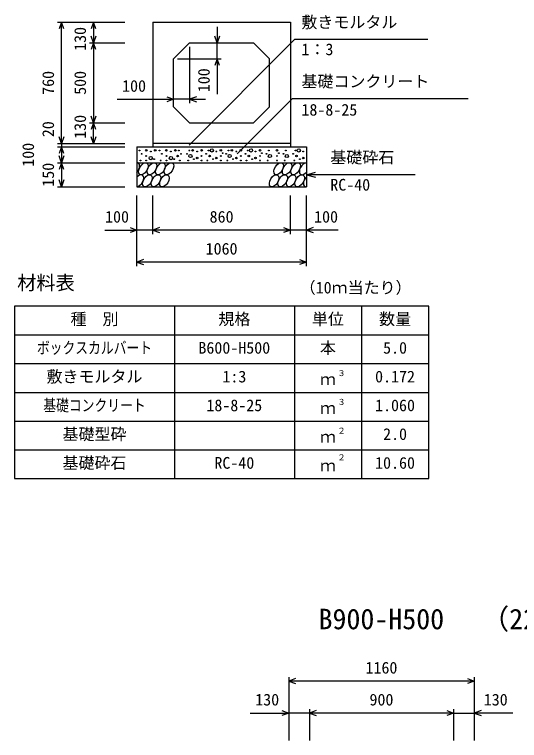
# Model space of a CAD drawing. Units: millimetres, scale not verified. Extents: x -25170 to 75630, y 0 to 35640.
# Drawn here: x 34095 to 37253, y 26947 to 31489 of the extents above; entities that cross this region are included whole.
import ezdxf
from ezdxf.enums import TextEntityAlignment as Align

# ---------------------------------------------------------------- set-up
doc = ezdxf.new("R2010")
doc.units = ezdxf.units.MM
doc.header["$LTSCALE"] = 60
for name, color, linetype, lineweight in [('DIM', 7, 'Continuous', 25), ('HATCH', 6, 'Continuous', 25), ('HYO', 3, 'Continuous', 25), ('HYO2', 4, 'Continuous', 25), ('OUTLINE', 3, 'Continuous', 25), ('TXT', 7, 'Continuous', 25)]:
    doc.layers.add(name, color=color, linetype=linetype, lineweight=lineweight)
doc.styles.add('ＭＳ ゴシック', font='')
doc.styles.get('ＭＳ ゴシック').set_extended_font_data('MS Gothic')

msp = doc.modelspace()

# ---------------------------------------------------------------- linework, layer by layer
at = {"layer": 'DIM'}
for p, q in [((34363.88, 31441.89), (34784.98, 31441.89)), ((34388.88, 31441.89), (34373.49, 31399.6)), ((34388.88, 30681.89), (34388.88, 31441.89)), ((34404.27, 31399.6), (34388.88, 31441.89)), ((34588.88, 31441.89), (34573.49, 31399.6)), ((34588.88, 31441.89), (34588.88, 31311.89)), ((34604.27, 31399.6), (34588.88, 31441.89)), ((35362.46, 31411.89), (35362.46, 31311.89)), ((34588.88, 31311.89), (34573.49, 31354.17)), ((34604.27, 31354.17), (34588.88, 31311.89)), ((35362.46, 31311.89), (35347.07, 31354.17)), ((35377.85, 31354.17), (35362.46, 31311.89)), ((34563.88, 31311.89), (34784.98, 31311.89)), ((34588.88, 31311.89), (34573.49, 31269.6)), ((34588.88, 31311.89), (34588.88, 30811.89)), ((34604.27, 31269.6), (34588.88, 31311.89)), ((35186.2, 30672.55), (35846.48, 31332.83)), ((35362.46, 31211.89), (35362.46, 31311.89)), ((36678.89, 31332.83), (35846.48, 31332.83)), ((35189.98, 31286.89), (35189.98, 30933.87)), ((35114.98, 31211.89), (35387.46, 31211.89)), ((35362.46, 31211.89), (35347.07, 31169.6)), ((35377.85, 31169.6), (35362.46, 31211.89)), ((35362.46, 31211.89), (35362.46, 30991.01)), ((34735.88, 30958.87), (35089.98, 30958.87)), ((35047.7, 30974.26), (35089.98, 30958.87)), ((35089.98, 30958.87), (35047.7, 30943.48)), ((35189.98, 30958.87), (35089.98, 30958.87)), ((35232.27, 30974.26), (35189.98, 30958.87)), ((35189.98, 30958.87), (35289.98, 30958.87)), ((35189.98, 30958.87), (35232.27, 30943.48)), ((35488.01, 30618.16), (35832.07, 30962.22)), ((36931.62, 30962.22), (35832.07, 30962.22)), ((34588.88, 30811.89), (34573.49, 30854.17)), ((34604.27, 30854.17), (34588.88, 30811.89)), ((34563.88, 30811.89), (34784.98, 30811.89)), ((34588.88, 30811.89), (34573.49, 30769.6)), ((34588.88, 30681.89), (34588.88, 30811.89)), ((34604.27, 30769.6), (34588.88, 30811.89)), ((34388.88, 30681.89), (34373.49, 30724.17)), ((34404.27, 30724.17), (34388.88, 30681.89)), ((34588.88, 30681.89), (34573.49, 30724.17)), ((34604.27, 30724.17), (34588.88, 30681.89)), ((34363.88, 30681.89), (34784.98, 30681.89)), ((34363.88, 30661.89), (34784.98, 30661.89)), ((34388.88, 30661.89), (34373.49, 30619.6)), ((34388.88, 30681.89), (34388.88, 30661.89)), ((34388.88, 30661.89), (34388.88, 30561.89)), ((34404.27, 30619.6), (34388.88, 30661.89)), ((34388.88, 30561.89), (34373.49, 30604.17)), ((34404.27, 30604.17), (34388.88, 30561.89)), ((34363.88, 30561.89), (34784.98, 30561.89)), ((34388.88, 30561.89), (34373.49, 30519.6)), ((34388.88, 30561.89), (34388.88, 30411.89)), ((34404.27, 30519.6), (34388.88, 30561.89)), ((35919.98, 30486.89), (35977.94, 30502.42)), ((36599.79, 30486.89), (35919.98, 30486.89)), ((35919.98, 30486.89), (35977.94, 30471.36)), ((34388.88, 30411.89), (34373.49, 30454.17)), ((34404.27, 30454.17), (34388.88, 30411.89)), ((34363.88, 30411.89), (34784.98, 30411.89)), ((34859.98, 29915.28), (34859.98, 30356.89)), ((34959.98, 30115.28), (34959.98, 30356.89)), ((35819.98, 30115.28), (35819.98, 30356.89)), ((35819.98, 30115.28), (35819.98, 30356.89)), ((35919.98, 29915.28), (35919.98, 30356.89)), ((34660.44, 30140.28), (34859.98, 30140.28)), ((34817.7, 30155.67), (34859.98, 30140.28)), ((34859.98, 30140.28), (34817.7, 30124.88)), ((34959.98, 30140.28), (34859.98, 30140.28)), ((35002.27, 30155.67), (34959.98, 30140.28)), ((35819.98, 30140.28), (34959.98, 30140.28)), ((34959.98, 30140.28), (35002.27, 30124.88)), ((35777.7, 30155.67), (35819.98, 30140.28)), ((35819.98, 30140.28), (35777.7, 30124.88)), ((35919.98, 30140.28), (35819.98, 30140.28)), ((35962.27, 30155.67), (35919.98, 30140.28)), ((36119.53, 30140.28), (35919.98, 30140.28)), ((35919.98, 30140.28), (35962.27, 30124.88)), ((34902.27, 29955.67), (34859.98, 29940.28)), ((35919.98, 29940.28), (34859.98, 29940.28)), ((34859.98, 29940.28), (34902.27, 29924.88)), ((35877.7, 29955.67), (35919.98, 29940.28)), ((35919.98, 29940.28), (35877.7, 29924.88)), ((35809.98, 27343.78), (35809.98, 26946.89)), ((35852.27, 27334.17), (35809.98, 27318.78)), ((36969.98, 27318.78), (35809.98, 27318.78)), ((35809.98, 27318.78), (35852.27, 27303.39)), ((36927.7, 27334.17), (36969.98, 27318.78)), ((36969.98, 27318.78), (36927.7, 27303.39)), ((36969.98, 27343.78), (36969.98, 26946.89)), ((35569.24, 27118.78), (35809.98, 27118.78)), ((35767.7, 27134.17), (35809.98, 27118.78)), ((35809.98, 27118.78), (35767.7, 27103.39)), ((35939.98, 27118.78), (35809.98, 27118.78)), ((35939.98, 27143.78), (35939.98, 26946.89)), ((35982.27, 27134.17), (35939.98, 27118.78)), ((36839.98, 27118.78), (35939.98, 27118.78)), ((35939.98, 27118.78), (35982.27, 27103.39)), ((36797.7, 27134.17), (36839.98, 27118.78)), ((36839.98, 27118.78), (36797.7, 27103.39)), ((36839.98, 27143.78), (36839.98, 26946.89)), ((36839.98, 27118.78), (36969.98, 27118.78)), ((37012.27, 27134.17), (36969.98, 27118.78)), ((37210.73, 27118.78), (36969.98, 27118.78)), ((36969.98, 27118.78), (37012.27, 27103.39))]:
    msp.add_line(p, q, dxfattribs=at)
at = {"layer": 'HATCH'}
for centre, radius in [((34875.95, 30639.07), 2.5), ((34889.97, 30618.05), 2.5), ((34918.84, 30639.94), 5), ((34946.88, 30632.06), 2.5), ((34974.92, 30639.07), 5), ((35002.05, 30639.07), 2.5), ((35016.07, 30618.05), 2.5), ((35044.95, 30639.94), 5), ((35072.99, 30632.06), 2.5), ((35101.02, 30639.07), 5), ((35122.05, 30639.07), 2.5), ((35136.07, 30618.05), 2.5), ((35173.89, 30618.05), 2.5), ((35187.91, 30639.07), 2.5), ((35208.94, 30639.07), 5), ((35236.98, 30632.06), 2.5), ((35265.01, 30639.94), 5), ((35293.89, 30618.05), 2.5), ((35307.91, 30639.07), 2.5), ((35328.94, 30639.07), 10), ((35356.98, 30632.06), 2.5), ((35385.01, 30639.94), 5), ((35396.35, 30622.37), 2.5), ((35419.11, 30618.05), 2.5), ((35433.13, 30639.07), 2.5), ((35454.16, 30639.07), 5), ((35482.2, 30632.06), 2.5), ((35510.24, 30639.94), 5), ((35539.11, 30618.05), 2.5), ((35553.13, 30639.07), 2.5), ((35574.16, 30639.07), 10), ((35602.2, 30632.06), 2.5), ((35630.24, 30639.94), 5), ((35641.58, 30622.37), 2.5), ((35671.04, 30618.05), 2.5), ((35685.06, 30639.07), 2.5), ((35736.34, 30639.94), 5), ((35747.68, 30622.37), 2.5), ((35777.14, 30618.05), 2.5), ((35791.16, 30639.07), 2.5), ((35837.54, 30618.05), 2.5), ((35851.56, 30639.07), 2.5), ((35872.59, 30639.07), 10), ((35900.63, 30632.06), 2.5), ((34882.96, 30576.04), 2.5), ((34918.84, 30604.05), 2.5), ((34918.84, 30576.04), 2.5), ((34946.88, 30590.92), 10), ((34967.91, 30583.91), 2.5), ((35009.06, 30576.04), 2.5), ((35044.95, 30604.05), 2.5), ((35044.95, 30576.04), 2.5), ((35072.99, 30590.92), 10), ((35094.01, 30583.91), 2.5), ((35115.04, 30604.05), 5), ((35129.06, 30576.04), 2.5), ((35180.9, 30576.04), 2.5), ((35194.92, 30604.05), 10), ((35215.95, 30583.91), 2.5), ((35236.98, 30590.92), 5), ((35265.01, 30604.05), 2.5), ((35265.01, 30576.04), 2.5), ((35300.9, 30576.04), 2.5), ((35314.92, 30604.05), 5), ((35335.95, 30583.91), 2.5), ((35356.98, 30590.92), 5), ((35385.01, 30604.05), 2.5), ((35385.01, 30576.04), 2.5), ((35426.12, 30576.04), 2.5), ((35440.14, 30604.05), 10), ((35461.17, 30583.91), 2.5), ((35482.2, 30590.92), 5), ((35510.24, 30604.05), 2.5), ((35510.24, 30576.04), 2.5), ((35546.12, 30576.04), 2.5), ((35560.14, 30604.05), 5), ((35581.17, 30583.91), 2.5), ((35602.2, 30590.92), 5), ((35630.24, 30604.05), 2.5), ((35630.24, 30576.04), 2.5), ((35678.05, 30576.04), 2.5), ((35692.07, 30604.05), 10), ((35736.34, 30604.05), 2.5), ((35736.34, 30576.04), 2.5), ((35784.15, 30576.04), 2.5), ((35798.17, 30604.05), 10), ((35844.55, 30576.04), 2.5), ((35858.57, 30604.05), 5), ((35879.6, 30583.91), 2.5), ((35900.63, 30590.92), 5)]:
    msp.add_circle(centre, radius, dxfattribs=at)
for centre, start_param, end_param in [((34847.62, 30524.37), 4.385593, 6.6745444), ((35906.12, 30524.37), 0.3357715, 4.4411806), ((34872.94, 30449.38), 3.5111464, 7.548991), ((35931.44, 30449.38), 1.2110787, 3.5658734)]:
    msp.add_ellipse(centre, major_axis=(21.81, 35.31), ratio=0.5792, start_param=start_param, end_param=end_param, dxfattribs=at)
for centre in [(34900.83, 30524.37), (34954.03, 30524.37), (35007.24, 30524.37), (35060.45, 30524.37), (35746.5, 30524.37), (35799.71, 30524.37), (35852.91, 30524.37), (34926.15, 30449.38), (34979.35, 30449.38), (35032.56, 30449.38), (35718.61, 30449.38), (35771.82, 30449.38), (35825.03, 30449.38), (35878.23, 30449.38)]:
    msp.add_ellipse(centre, major_axis=(21.81, 35.31), ratio=0.5792, dxfattribs=at)
at = {"layer": 'HYO'}
for p, q in [((36684.98, 29665.28), (34094.98, 29665.28)), ((34094.98, 29665.28), (34094.98, 28585.28)), ((35094.98, 29665.28), (35094.98, 28585.28)), ((35844.98, 29665.28), (35844.98, 28585.28)), ((36264.98, 29665.28), (36264.98, 28585.28)), ((36684.98, 28585.28), (36684.98, 29665.28)), ((34094.98, 29485.28), (36684.98, 29485.28)), ((34094.98, 28585.28), (36684.98, 28585.28))]:
    msp.add_line(p, q, dxfattribs=at)
at = {"layer": 'HYO2'}
for p, q in [((34094.98, 29305.28), (36684.98, 29305.28)), ((34094.98, 29125.28), (36684.98, 29125.28)), ((34094.98, 28945.28), (36684.98, 28945.28)), ((34094.98, 28765.28), (36684.98, 28765.28))]:
    msp.add_line(p, q, dxfattribs=at)
at = {"layer": 'OUTLINE'}
for p, q in [((34959.98, 31441.89), (35819.98, 31441.89)), ((34959.98, 31441.89), (34959.98, 30661.89)), ((35819.98, 31441.89), (35819.98, 30661.89)), ((35089.98, 31211.89), (35189.98, 31311.89)), ((35189.98, 31311.89), (35589.98, 31311.89)), ((35689.98, 31211.89), (35589.98, 31311.89)), ((35089.98, 30911.89), (35089.98, 31211.89)), ((35689.98, 30911.89), (35689.98, 31211.89)), ((35189.98, 30811.89), (35089.98, 30911.89)), ((35689.98, 30911.89), (35589.98, 30811.89)), ((35189.98, 30811.89), (35589.98, 30811.89)), ((34859.98, 30661.89), (34859.98, 30411.89)), ((34859.98, 30661.89), (35919.98, 30661.89)), ((35819.98, 30681.89), (34959.98, 30681.89)), ((35919.98, 30661.89), (35919.98, 30411.89)), ((34859.98, 30561.89), (35919.98, 30561.89)), ((34859.98, 30411.89), (35919.98, 30411.89))]:
    msp.add_line(p, q, dxfattribs=at)

# ---------------------------------------------------------------- texts
at = {"layer": 'DIM', "style": 'ＭＳ ゴシック'}
for s, p in [('敷きモルタル', (35889.33, 31382.83)), ('1：3', (35889.33, 31212.72)), ('基礎コンクリート', (35889.33, 31012.22)), ('100', (34767.84, 30983.87)), ('18-8-25', (35889.33, 30834.59)), ('基礎砕石', (36069.72, 30536.89)), ('RC-40', (36069.72, 30365.51)), ('100', (34661.34, 30165.28)), ('860', (35314.98, 30165.28)), ('100', (35968.62, 30165.28)), ('1060', (35289.98, 29965.28)), ('1160', (36289.98, 27343.78)), ('130', (35600.34, 27143.78)), ('900', (36314.98, 27143.78)), ('130', (37029.62, 27143.78))]:
    msp.add_text(s, height=73.31, dxfattribs=at).set_placement(p, align=Align.BOTTOM_LEFT)
for s, p in [('130', (34563.88, 31261.89)), ('760', (34363.88, 30986.89)), ('500', (34563.88, 30986.89)), ('100', (35337.46, 31003.39)), ('130', (34563.88, 30711.89)), ('20', (34363.88, 30721.96)), ('100', (34238.88, 30536.89)), ('150', (34363.88, 30411.89))]:
    msp.add_text(s, height=73.31, rotation=90, dxfattribs=at).set_placement(p, align=Align.BOTTOM_LEFT)
at = {"layer": 'TXT', "style": 'ＭＳ ゴシック'}
for s, height, p in [('材料表', 87.98, (34111.65, 29740.28)), ('（10ｍ当たり）', 73.31, (35878.31, 29721.94)), ('種\u3000別', 73.31, (34444.98, 29525.28)), ('規格', 73.31, (35369.98, 29525.28)), ('単位', 73.31, (35954.98, 29525.28)), ('数量', 73.31, (36374.98, 29525.28)), ('B600-H500', 73.31, (35244.98, 29345.28)), ('本', 73.31, (36004.98, 29345.28)), ('5.0', 73.31, (36399.98, 29345.28)), ('敷きモルタル', 73.31, (34294.98, 29165.28)), ('1:3', 73.31, (35394.98, 29165.28)), ('３', 36.66, (36114.22, 29215.89)), ('0.172', 73.31, (36349.98, 29165.28)), ('ｍ', 73.31, (36004.98, 29148.61)), ('18-8-25', 73.31, (35294.98, 28985.28)), ('３', 36.66, (36114.22, 29035.89)), ('1.060', 73.31, (36349.98, 28985.28)), ('ｍ', 73.31, (36004.98, 28968.61)), ('基礎型砕', 73.31, (34394.98, 28805.28)), ('２', 36.66, (36114.22, 28855.89)), ('2.0', 73.31, (36399.98, 28805.28)), ('ｍ', 73.31, (36004.98, 28788.61)), ('基礎砕石', 73.31, (34394.98, 28625.28)), ('RC-40', 73.31, (35344.98, 28625.28)), ('２', 36.66, (36114.22, 28689.22)), ('10.60', 73.31, (36349.98, 28625.28)), ('ｍ', 73.31, (36004.98, 28608.61)), ('B900-H500', 128.3, (35996.23, 27604.39)), ('（2260kg）', 128.3, (37013.57, 27604.39))]:
    msp.add_text(s, height=height, dxfattribs=at).set_placement(p, align=Align.BOTTOM_LEFT)
at = {"layer": 'TXT', "style": 'ＭＳ ゴシック', "width": 0.8}
for s, p in [('ボックスカルバート', (34234.98, 29345.28)), ('基礎コンクリート', (34274.98, 28985.28))]:
    msp.add_text(s, height=73.31, dxfattribs=at).set_placement(p, align=Align.BOTTOM_LEFT)

doc.saveas('drawing.dxf')
